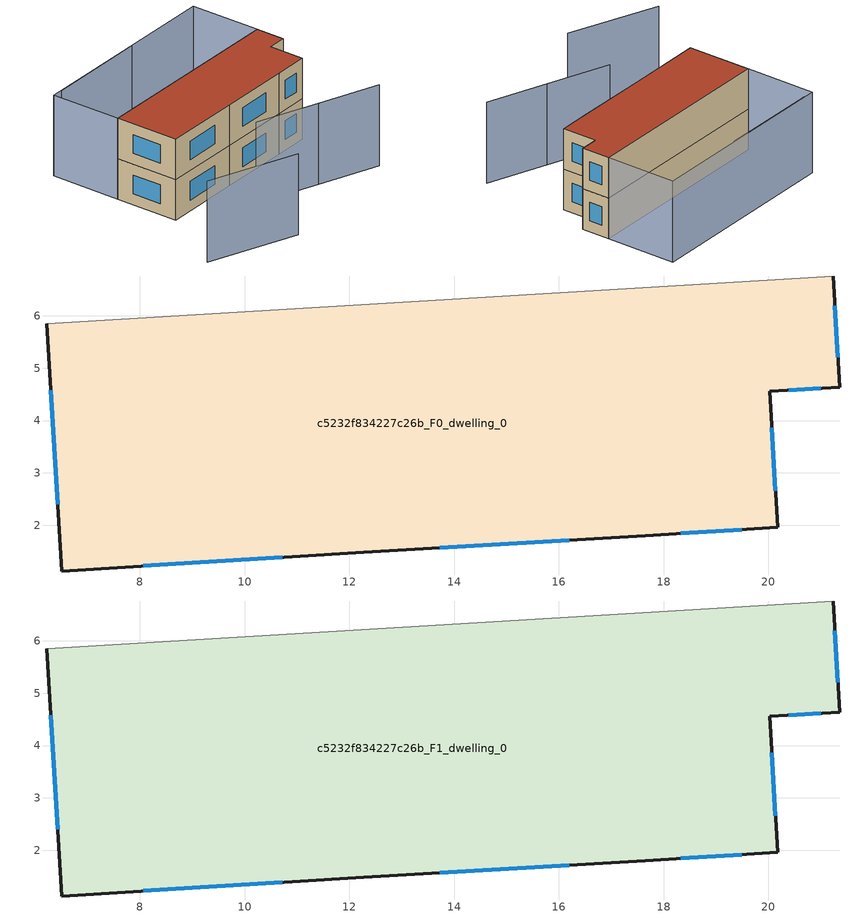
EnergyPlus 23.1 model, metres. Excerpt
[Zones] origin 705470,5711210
c5232f834227c26b_F0_dwelling_0
 floor ground (EU_floor_Construction): 21.24,6.76 21.36,4.64 20.03,4.56 20.17,1.96 17.65,1.8 12.28,1.49 6.51,1.13 6.23,5.85 z0
 wall outside (EU_wall_Construction): 6.23,5.85 6.51,1.13 12.28,1.49 17.65,1.8 20.17,1.96 20.03,4.56 21.36,4.64 21.24,6.76 z0:3
 wall adiabatic (EU_wall_Construction): 21.24,6.76 6.23,5.85 z0:3
 window (EU_Window_Construction): 18.33,1.85 19.49,1.92 / 13.73,1.57 16.2,1.72 / 8.07,1.23 10.72,1.39 / 6.31,4.58 6.43,2.4 / 21.32,5.21 21.27,6.19 / 20.38,4.58 21,4.62 / 20.13,2.66 20.07,3.86 z0.81:2.19
c5232f834227c26b_F1_dwelling_0
 floor to c5232f834227c26b_F0_dwelling_0 (EU_floor_Construction): 21.24,6.76 21.36,4.64 20.03,4.56 20.17,1.96 17.65,1.8 12.28,1.49 6.51,1.13 6.23,5.85 z3
 wall outside (EU_wall_Construction): 6.23,5.85 6.51,1.13 12.28,1.49 17.65,1.8 20.17,1.96 20.03,4.56 21.36,4.64 21.24,6.76 z3:6
 wall adiabatic (EU_wall_Construction): 21.24,6.76 6.23,5.85 z3:6
 window (EU_Window_Construction): 18.33,1.85 19.49,1.92 / 13.73,1.57 16.2,1.72 / 8.07,1.23 10.72,1.39 / 6.31,4.58 6.43,2.4 / 21.32,5.21 21.27,6.19 / 20.38,4.58 21,4.62 / 20.13,2.66 20.07,3.86 z3.81:5.19
 roof outside (EU_roof_Construction): 20.17,1.96 20.03,4.56 21.36,4.64 21.24,6.76 6.23,5.85 6.51,1.13 12.28,1.49 17.65,1.8 z6
shading: 16.24,-2.78 20.71,-4.16 / 3.54,-4.1 10.19,-6.2 / 11.67,-1.36 16.26,-2.79 / 14.24,11.5 6.69,11.05 / 21.26,6.76 6.21,5.85 / 6.21,5.85 5.89,11.06 / 5.89,11.06 20.95,11.97 / 20.95,11.97 21.26,6.76 z0:6
[Building]
EU S2 Campaign: North Axis=0; Terrain=City; Solar Distribution=FullExterior
[Site:Location]
London: Latitude=51.5; Longitude=-0.5; Time Zone=0; Elevation=25
[SizingPeriod:WeatherFileDays]
AnnualSizingPeriod: Begin Month=1; Begin Day of Month=1; End Month=12; End Day of Month=31; Day of Week for Start Day=Monday; Use Weather File Daylight Saving Period=No; Use Weather File Rain and Snow Indicators=No
[MATERIAL]
EU_InternalMass_Material: Roughness=MediumRough; Thickness=0.1; Conductivity=1; Density=1800; Specific Heat=900; Thermal Absorptance=0.9; Solar Absorptance=0.7; Visible Absorptance=0.7
[MATERIAL:NOMASS] Roughness=MediumRough; Thermal Absorptance=0.9; Solar Absorptance=0.7; Visible Absorptance=0.7
Name | Thermal Resistance
EU_wall_NoMass | 0.555556
EU_roof_NoMass | 0.510204
EU_floor_NoMass | 1.68919
[WINDOWMATERIAL:SIMPLEGLAZINGSYSTEM]
EU_Window_SimpleGlazing: UFactor=3.96; Solar Heat Gain Coefficient=0.85; Visible Transmittance=0.85
[CONSTRUCTION]
EU_wall_Construction: EU_wall_NoMass
EU_roof_Construction: EU_roof_NoMass
EU_floor_Construction: EU_floor_NoMass
EU_Window_Construction: EU_Window_SimpleGlazing
EU_InternalMass_Construction: EU_InternalMass_Material
[ZONE] Type=1; Multiplier=1; Ceiling Height=autocalculate; Floor Area=autocalculate; Part of Total Floor Area=Yes
Name | Volume
c5232f834227c26b_F0_dwelling_0 | 202.695
c5232f834227c26b_F1_dwelling_0 | 202.696
[INTERNALMASS] Construction=EU_InternalMass_Construction; Surface Area=67.5652
Name | Zone or ZoneList
c5232f834227c26b_F0_dwelling_0_EU_InternalMass | c5232f834227c26b_F0_dwelling_0
c5232f834227c26b_F1_dwelling_0_EU_InternalMass | c5232f834227c26b_F1_dwelling_0
[OTHEREQUIPMENT] Fuel Type=Electricity; Design Level Calculation Method=Watts/Area; Power per Zone Floor Area=1; Fraction Latent=0; Fraction Radiant=0; Fraction Lost=0; Carbon Dioxide Generation Rate=0; EndUse Subcategory=EU_Step8_InternalGains
Name | Zone or ZoneList or Space or SpaceList | Schedule
EU_Step8_InternalGain_c5232f834227c26b_F0_dwelling_0_f000 | c5232f834227c26b_F0_dwelling_0 | EU_Step8_GainSchedule_c5232f834227c26b_F0_dwelling_0_f000
EU_Step8_InternalGain_c5232f834227c26b_F1_dwelling_0_f000 | c5232f834227c26b_F1_dwelling_0 | EU_Step8_GainSchedule_c5232f834227c26b_F1_dwelling_0_f000
[ZONEVENTILATION:DESIGNFLOWRATE] Schedule=EU_AlwaysOn; Design Flow Rate Calculation Method=AirChanges/Hour; Air Changes per Hour=0.48; Ventilation Type=Natural; Fan Pressure Rise=0; Fan Total Efficiency=1; Constant Term Coefficient=1; Temperature Term Coefficient=0; Velocity Term Coefficient=0; Velocity Squared Term Coefficient=0; Minimum Indoor Temperature=-100; Maximum Indoor Temperature=100; Delta Temperature=-100; Minimum Outdoor Temperature=-100; Maximum Outdoor Temperature=100; Maximum Wind Speed=40
Name | Zone or ZoneList or Space or SpaceList
EU_ConstantAir_c5232f834227c26b_F0_dwelling_0 | c5232f834227c26b_F0_dwelling_0
EU_ConstantAir_c5232f834227c26b_F1_dwelling_0 | c5232f834227c26b_F1_dwelling_0
[HVACTEMPLATE:THERMOSTAT] Constant Heating Setpoint=20; Constant Cooling Setpoint=50
EU_HeatOnly_c5232f834227c26b_F0_dwelling_0; EU_HeatOnly_c5232f834227c26b_F1_dwelling_0
[HVACTEMPLATE:ZONE:IDEALLOADSAIRSYSTEM] System Availability Schedule=EU_AlwaysOn; Maximum Heating Supply Air Temperature=50; Minimum Cooling Supply Air Temperature=13; Maximum Heating Supply Air Humidity Ratio=0.0156; Minimum Cooling Supply Air Humidity Ratio=0.0077; Heating Limit=NoLimit; Cooling Limit=NoLimit; Heating Availability Schedule=EU_AlwaysOn; Cooling Availability Schedule=EU_CoolingOff; Dehumidification Control Type=ConstantSensibleHeatRatio; Cooling Sensible Heat Ratio=0.7; Dehumidification Setpoint=60; Humidification Control Type=None; Humidification Setpoint=30; Outdoor Air Method=None; Outdoor Air Flow Rate per Person=0.00944; Outdoor Air Flow Rate per Zone Floor Area=0; Outdoor Air Flow Rate per Zone=0; Demand Controlled Ventilation Type=None; Outdoor Air Economizer Type=NoEconomizer; Heat Recovery Type=None; Sensible Heat Recovery Effectiveness=0.7; Latent Heat Recovery Effectiveness=0.65
Name | Template Thermostat
c5232f834227c26b_F0_dwelling_0 | EU_HeatOnly_c5232f834227c26b_F0_dwelling_0
c5232f834227c26b_F1_dwelling_0 | EU_HeatOnly_c5232f834227c26b_F1_dwelling_0
[SIZING:ZONE] Zone Cooling Design Supply Air Temperature Input Method=SupplyAirTemperature; Zone Cooling Design Supply Air Temperature=13; Zone Heating Design Supply Air Temperature Input Method=SupplyAirTemperature; Zone Heating Design Supply Air Temperature=50; Zone Cooling Design Supply Air Humidity Ratio=0.008; Zone Heating Design Supply Air Humidity Ratio=0.008; Cooling Design Air Flow Method=DesignDay; Cooling Design Air Flow Rate=0; Cooling Minimum Air Flow per Zone Floor Area=0.000762; Cooling Minimum Air Flow=0; Cooling Minimum Air Flow Fraction=0.2; Heating Design Air Flow Method=DesignDay; Heating Design Air Flow Rate=0; Heating Maximum Air Flow per Zone Floor Area=0.002032; Heating Maximum Air Flow=0.141576; Heating Maximum Air Flow Fraction=0.3; Account for Dedicated Outdoor Air System=No; Dedicated Outdoor Air System Control Strategy=NeutralSupplyAir; Dedicated Outdoor Air Low Setpoint Temperature for Design=autosize; Dedicated Outdoor Air High Setpoint Temperature for Design=autosize; Zone Load Sizing Method=Sensible Load Only No Latent Load; Zone Latent Cooling Design Supply Air Humidity Ratio Input Method=HumidityRatioDifference; Zone Cooling Design Supply Air Humidity Ratio Difference=0.005; Zone Latent Heating Design Supply Air Humidity Ratio Input Method=HumidityRatioDifference; Zone Humidification Design Supply Air Humidity Ratio Difference=0.005
c5232f834227c26b_F0_dwelling_0; c5232f834227c26b_F1_dwelling_0
[SCHEDULE:CONSTANT]
Name | Hourly Value
EU_AlwaysOn | 1
EU_CoolingOff | 0
[SCHEDULE:FILE] Column Number=1; Rows to Skip at Top=0; Number of Hours of Data=8760; Column Separator=Comma; Interpolate to Timestep=No; Minutes per Item=60; Adjust Schedule for Daylight Savings=Yes
Name | File
EU_Step8_GainSchedule_c5232f834227c26b_F0_dwelling_0_f000 | ../../schedules/c5232f834227c26b/c5232f834227c26b_F0_dwelling_0_f000_gain.csv
EU_Step8_GainSchedule_c5232f834227c26b_F1_dwelling_0_f000 | ../../schedules/c5232f834227c26b/c5232f834227c26b_F1_dwelling_0_f000_gain.csv
